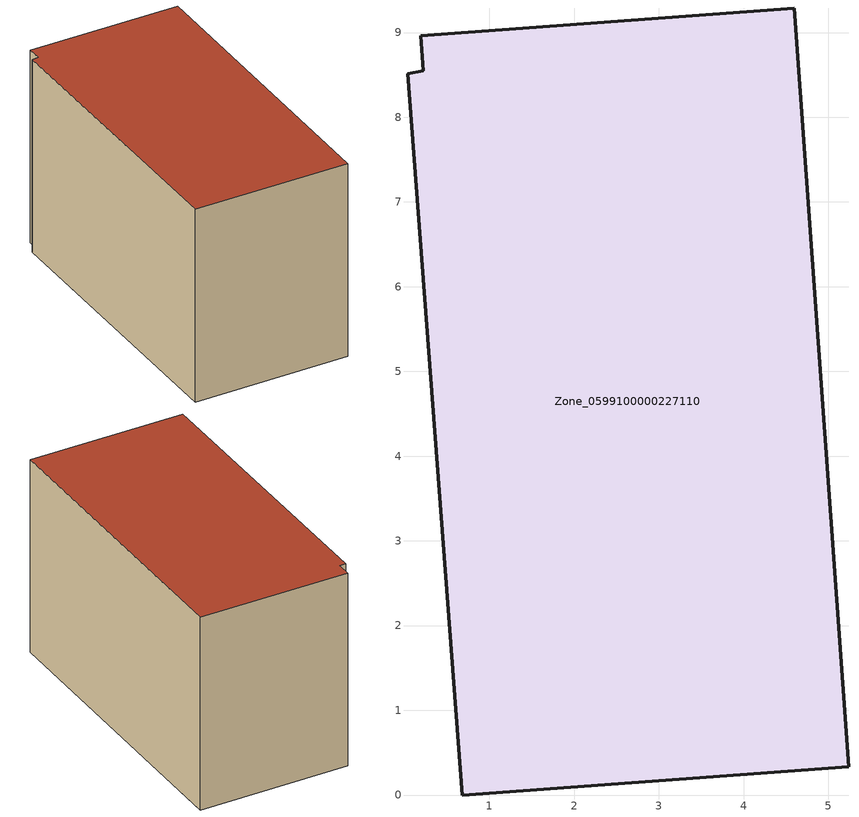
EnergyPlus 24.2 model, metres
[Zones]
Zone_0599100000227110
 floor ground (C_G): 0.03,8.51 0.22,8.55 0.19,8.96 4.6,9.29 5.24,0.33 0.68,0 z0
 wall outside (C_F): 0.68,0 5.24,0.33 4.6,9.29 0.19,8.96 0.22,8.55 0.03,8.51 0.68,0 z0:5.9
 roof outside (C_R): 0.22,8.55 0.03,8.51 0.68,0 5.24,0.33 4.6,9.29 0.19,8.96 z5.9
[BUILDING]
Pand.0599100000227110: North Axis=0; Terrain=City; Loads Convergence Tolerance Value=0.04; Temperature Convergence Tolerance Value=0.4; Solar Distribution=FullExterior; Maximum Number of Warmup Days=25; Minimum Number of Warmup Days=1
[Site:Location]
Rotterdam.The.Hague.AP_ZH_NLD Design_Conditions: Latitude=51.96; Longitude=4.45; Time Zone=1; Elevation=-4.5
[SITE:GROUNDTEMPERATURE:BUILDINGSURFACE]
18, 18, 18, 18, 18, 18, 18, 18, 18, 18, 18, 18
[MATERIAL] Thermal Absorptance=0.9; Solar Absorptance=0.7; Visible Absorptance=0.7
Name | Roughness | Thickness | Conductivity | Density | Specific Heat
G.TC.1946-1964 | MediumSmooth | 0.15 | 1 | 540 | 1210
F.TC.1946-1964 | Rough | 0.3 | 0.857143 | 1920 | 840
R.TC.1946-1964 | MediumRough | 0.2 | 0.235294 | 1500 | 1000
[CONSTRUCTION]
C_G: G.TC.1946-1964
C_F: F.TC.1946-1964
C_R: R.TC.1946-1964
[ZONE]
Zone_0599100000227110: Type=1; Multiplier=1; Ceiling Height=Autocalculate; Volume=Autocalculate; Floor Area=autocalculate; Part of Total Floor Area=Yes
[ZONEINFILTRATION:DESIGNFLOWRATE]
Infil_Zone_0599100000227110: Zone or ZoneList or Space or SpaceList=Zone_0599100000227110; Schedule=AlwaysOn; Design Flow Rate Calculation Method=Flow/Area; Flow Rate per Floor Area=0.003; Constant Term Coefficient=1; Temperature Term Coefficient=0; Velocity Term Coefficient=0; Velocity Squared Term Coefficient=0
[HVACTEMPLATE:ZONE:IDEALLOADSAIRSYSTEM]
Zone_0599100000227110: Maximum Heating Supply Air Temperature=50; Minimum Cooling Supply Air Temperature=13; Maximum Heating Supply Air Humidity Ratio=0.0156; Minimum Cooling Supply Air Humidity Ratio=0.0077; Heating Limit=NoLimit; Cooling Limit=NoLimit; Dehumidification Control Type=ConstantSensibleHeatRatio; Cooling Sensible Heat Ratio=0.7; Dehumidification Setpoint=60; Humidification Control Type=None; Humidification Setpoint=30; Outdoor Air Method=None; Outdoor Air Flow Rate per Person=0.00944; Outdoor Air Flow Rate per Zone Floor Area=0; Outdoor Air Flow Rate per Zone=0; Demand Controlled Ventilation Type=None; Outdoor Air Economizer Type=NoEconomizer; Heat Recovery Type=None; Sensible Heat Recovery Effectiveness=0.7; Latent Heat Recovery Effectiveness=0.65
[ZONECONTROL:THERMOSTAT]
ThermostatControl_Zone_0599100000227110: Zone or ZoneList=Zone_0599100000227110; Control Type Schedule=DualSetpointControlType; Control 1=Thermostat_Zone_0599100000227110; Temperature Difference Between Cutout And Setpoint=0
[THERMOSTATSETPOINT:DUALSETPOINT]
Thermostat_Zone_0599100000227110: Heating Setpoint Temperature Schedule=HeatingSetpoint_Zone_0599100000227110; Cooling Setpoint Temperature Schedule=CoolingSetpoint_Zone_0599100000227110
[SCHEDULE:COMPACT]
HeatingSetpoint_Zone_0599100000227110: Through: 12/31, For: AllDays, Until: 24:00, 21
CoolingSetpoint_Zone_0599100000227110: Through: 12/31, For: AllDays, Until: 24:00, 24
DualSetpointControlType: Through: 12/31, For: AllDays, Until: 24:00, 4
AlwaysOn: Through: 12/31, For: AllDays, Until: 24:00, 1
